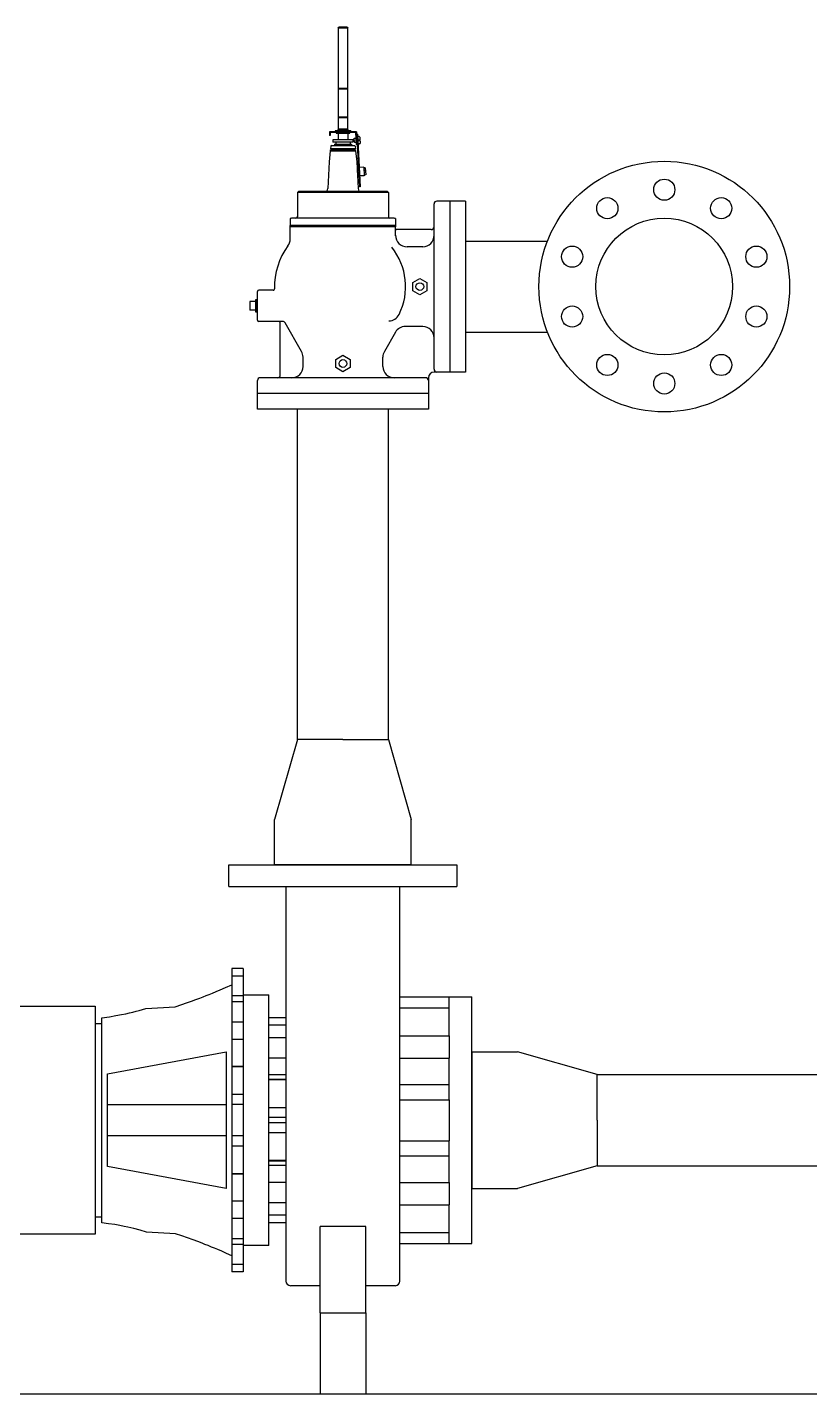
# Model space of a CAD drawing. Header units: inches. Extents: x 3739 to 4246, y 1221 to 1542.
# Drawn here: x 4053.8 to 4088.1, y 1288.5 to 1348.5 of the extents above; entities that cross this region are included whole.
import ezdxf

# ---------------------------------------------------------------- set-up
doc = ezdxf.new("R2010")
doc.units = ezdxf.units.IN
doc.header["$MEASUREMENT"] = 0
for name, color, linetype in [('WDPUMP', 7, 'Continuous'), ('WNOTANK', 7, 'Continuous'), ('WOTANK', 7, 'Continuous'), ('WSPUMP', 7, 'Continuous')]:
    doc.layers.add(name, color=color, linetype=linetype)

msp = doc.modelspace()

# ---------------------------------------------------------------- linework, layer by layer
at = {"color": 0, "linetype": 'Continuous'}
msp.add_line((4030.0285, 1288.5352), (4173.9813, 1288.5352), dxfattribs=at)
msp.add_line((4030.0285, 1288.5352), (4173.9813, 1288.5352), dxfattribs=at)
at = {"layer": 'WDPUMP', "color": 0, "linetype": 'Continuous'}
for p, q in [((4067.4163, 1348.4499), (4067.4475, 1348.4812)), ((4067.4163, 1348.4499), (4067.4163, 1345.7624)), ((4067.8443, 1348.4499), (4067.4163, 1348.4499)), ((4067.813, 1348.4812), (4067.4475, 1348.4812)), ((4067.813, 1348.4812), (4067.8443, 1348.4499)), ((4067.8443, 1345.7624), (4067.8443, 1348.4499)), ((4067.4163, 1345.7624), (4067.4475, 1345.7937)), ((4067.813, 1345.7937), (4067.4475, 1345.7937)), ((4067.813, 1345.7937), (4067.8443, 1345.7624)), ((4067.4163, 1345.7624), (4067.4163, 1344.5124)), ((4067.8443, 1345.7624), (4067.4163, 1345.7624)), ((4067.8443, 1344.5124), (4067.8443, 1345.7624)), ((4067.4163, 1344.5124), (4067.4475, 1344.5437)), ((4067.8443, 1344.5124), (4067.4163, 1344.5124)), ((4067.4163, 1344.5124), (4067.4163, 1343.9519)), ((4067.8443, 1344.0127), (4067.4163, 1344.0127)), ((4067.813, 1344.5437), (4067.4475, 1344.5437)), ((4067.813, 1344.5437), (4067.8443, 1344.5124)), ((4067.8443, 1343.9519), (4067.8443, 1344.5124)), ((4068.2238, 1343.9016), (4067.0368, 1343.9016)), ((4067.0368, 1343.9016), (4067.0368, 1343.7407)), ((4067.0727, 1343.7407), (4067.0368, 1343.7407)), ((4068.1879, 1343.8657), (4067.0727, 1343.8657)), ((4067.0727, 1343.8657), (4067.0727, 1343.7407)), ((4068.0678, 1343.5409), (4067.1928, 1343.5409)), ((4067.1928, 1343.5409), (4067.1928, 1343.4472)), ((4068.0678, 1343.4472), (4067.1928, 1343.4472)), ((4067.2868, 1343.9366), (4067.2868, 1343.9016)), ((4067.3178, 1343.4472), (4067.3178, 1343.3534)), ((4067.3303, 1343.8657), (4067.3303, 1343.8307)), ((4067.3303, 1343.8307), (4067.9303, 1343.8307)), ((4067.4163, 1343.8252), (4067.4163, 1343.5409)), ((4067.8443, 1343.8252), (4067.4163, 1343.8252)), ((4067.458, 1343.9016), (4067.458, 1343.9202)), ((4067.458, 1343.8252), (4067.458, 1343.8307)), ((4067.8025, 1343.9016), (4067.8025, 1343.9202)), ((4067.8025, 1343.8252), (4067.8025, 1343.8307)), ((4067.8443, 1343.8252), (4067.8443, 1343.5409)), ((4067.9303, 1343.8307), (4067.9303, 1343.8657)), ((4067.9428, 1343.4472), (4067.9428, 1343.3534)), ((4067.9738, 1343.9366), (4067.9738, 1343.9016)), ((4068.0678, 1343.5409), (4068.0678, 1343.4472)), ((4068.0933, 1343.5772), (4068.1214, 1343.6084)), ((4068.0933, 1343.5772), (4068.0985, 1343.4777)), ((4068.1316, 1343.4447), (4068.0985, 1343.4777)), ((4068.1316, 1343.4447), (4068.1214, 1343.6084)), ((4068.2013, 1343.6084), (4068.1214, 1343.6084)), ((4068.1316, 1343.4447), (4068.2099, 1343.4447)), ((4068.1879, 1343.8657), (4068.2154, 1343.3398)), ((4068.2238, 1343.9016), (4068.3504, 1341.4847)), ((4068.2693, 1343.7962), (4068.2294, 1343.7941)), ((4068.2693, 1343.7962), (4068.3904, 1341.4868)), ((4068.3415, 1343.6873), (4068.275, 1343.6873)), ((4068.3298, 1343.5016), (4068.3272, 1343.5515)), ((4068.3272, 1343.5515), (4068.3782, 1343.5515)), ((4068.3808, 1343.5016), (4068.3298, 1343.5016)), ((4068.3727, 1343.6577), (4068.3783, 1343.5515)), ((4068.3809, 1343.5016), (4068.3863, 1343.3987)), ((4067.0744, 1343.0578), (4067.0236, 1342.5748)), ((4067.0744, 1343.0578), (4067.1025, 1343.074)), ((4067.0744, 1343.0578), (4068.1861, 1343.0578)), ((4067.0961, 1343.2642), (4067.0842, 1343.1515)), ((4068.1763, 1343.1515), (4067.0842, 1343.1515)), ((4067.0842, 1343.1515), (4067.1025, 1343.141)), ((4067.1035, 1343.141), (4068.157, 1343.141)), ((4068.157, 1343.074), (4067.1035, 1343.074)), ((4067.1271, 1343.2922), (4068.1334, 1343.2922)), ((4067.2598, 1343.3534), (4068.0007, 1343.3534)), ((4067.2598, 1343.3534), (4067.2598, 1343.2922)), ((4068.0007, 1343.3534), (4068.0007, 1343.2922)), ((4068.1763, 1343.1515), (4068.158, 1343.141)), ((4068.158, 1343.074), (4068.1861, 1343.0578)), ((4068.1644, 1343.2642), (4068.1763, 1343.1515)), ((4068.1861, 1343.0578), (4068.2369, 1342.5748)), ((4068.2513, 1343.3417), (4068.2154, 1343.3398)), ((4068.3551, 1343.3658), (4068.2919, 1343.3658)), ((4067.0236, 1342.5748), (4066.9622, 1341.4036)), ((4068.2369, 1342.5748), (4068.2983, 1341.4036)), ((4068.5488, 1342.3445), (4068.346, 1342.3339)), ((4068.5488, 1342.3445), (4068.5684, 1341.97)), ((4068.6129, 1342.3166), (4068.5505, 1342.3133)), ((4068.6194, 1342.1917), (4068.557, 1342.1885)), ((4068.6129, 1342.3166), (4068.6292, 1342.0045)), ((4068.5684, 1341.97), (4068.3656, 1341.9594)), ((4068.6292, 1342.0045), (4068.5668, 1342.0012)), ((4065.6303, 1341.2292), (4065.6928, 1341.2917)), ((4069.6303, 1341.2292), (4065.6303, 1341.2292)), ((4065.6303, 1341.2292), (4065.6303, 1340.1672)), ((4065.6928, 1341.2917), (4069.5678, 1341.2917)), ((4068.3904, 1341.4868), (4068.3504, 1341.4847)), ((4069.6303, 1341.2292), (4069.5678, 1341.2917)), ((4069.6303, 1341.2292), (4069.6303, 1340.1672)), ((4071.6303, 1333.4812), (4071.6303, 1340.7312)), ((4072.3178, 1340.8562), (4071.7553, 1340.8562)), ((4072.3178, 1340.8562), (4072.3178, 1333.3562)), ((4073.0053, 1340.8562), (4072.3178, 1340.8562)), ((4073.0053, 1340.8562), (4073.0053, 1333.3562)), ((4065.3178, 1340.0879), (4065.3178, 1339.7922)), ((4069.8803, 1340.1047), (4065.3803, 1340.1047)), ((4069.9428, 1340.0879), (4069.9428, 1339.7922)), ((4065.3178, 1339.7922), (4065.3178, 1339.7312)), ((4069.9428, 1339.7922), (4065.3183, 1339.7922)), ((4065.3183, 1339.7312), (4065.3183, 1339.7922)), ((4069.9428, 1339.7312), (4065.3183, 1339.7312)), ((4065.3183, 1339.1901), (4065.3183, 1339.7312)), ((4069.9428, 1339.7922), (4069.6263, 1339.7922)), ((4069.9428, 1339.3338), (4069.9428, 1339.7922)), ((4069.9428, 1339.7922), (4069.9428, 1339.7312)), ((4071.5053, 1339.6062), (4069.9735, 1339.6062)), ((4071.1303, 1338.8562), (4070.4423, 1338.8562)), ((4073.0053, 1339.1062), (4076.6043, 1339.1062)), ((4063.8803, 1335.6374), (4063.8803, 1336.8874)), ((4064.5687, 1336.9499), (4063.9428, 1336.9499)), ((4063.7914, 1336.4499), (4063.5414, 1336.4499)), ((4063.5414, 1336.4499), (4063.5414, 1336.0749)), ((4063.7914, 1336.5324), (4063.8803, 1336.5296)), ((4063.7914, 1336.5324), (4063.7914, 1335.9924)), ((4063.8803, 1336.5296), (4063.7914, 1336.5324)), ((4063.8314, 1336.5312), (4063.8314, 1335.9937)), ((4063.7914, 1336.0749), (4063.5414, 1336.0749)), ((4063.7914, 1335.9924), (4063.8803, 1335.9952)), ((4063.7914, 1335.9924), (4063.8803, 1335.9952)), ((4064.9849, 1335.5749), (4063.9428, 1335.5749)), ((4064.8803, 1333.2312), (4064.8803, 1335.5124)), ((4065.8133, 1334.2652), (4065.0932, 1335.5124)), ((4069.9328, 1335.1062), (4069.4472, 1334.2652)), ((4071.1303, 1335.3562), (4070.3658, 1335.3562)), ((4073.0053, 1335.1062), (4076.6043, 1335.1062)), ((4065.8803, 1333.6062), (4065.8803, 1334.0152)), ((4069.3803, 1333.6062), (4069.3803, 1334.0152)), ((4071.7553, 1333.3562), (4071.6303, 1333.3562)), ((4072.3178, 1333.3562), (4071.7553, 1333.3562)), ((4073.0053, 1333.3562), (4072.3178, 1333.3562)), ((4063.8803, 1332.4187), (4063.8803, 1332.9812)), ((4071.2553, 1333.1062), (4064.0053, 1333.1062)), ((4071.3803, 1333.1062), (4071.3803, 1332.9812)), ((4071.3803, 1332.9812), (4071.3803, 1332.4187)), ((4071.3803, 1332.4187), (4063.8803, 1332.4187)), ((4063.8803, 1331.7312), (4063.8803, 1332.4187)), ((4071.3803, 1332.4187), (4071.3803, 1331.7312)), ((4071.3803, 1331.7312), (4063.8803, 1331.7312)), ((4065.6303, 1317.2312), (4065.6303, 1331.7312)), ((4069.6303, 1317.2312), (4069.6303, 1331.7312)), ((4065.6303, 1317.2312), (4064.6303, 1313.7312)), ((4067.6303, 1317.2312), (4065.6303, 1317.2312)), ((4067.6303, 1317.2312), (4069.6303, 1317.2312)), ((4069.6303, 1317.2312), (4070.6303, 1313.7312)), ((4064.6303, 1311.7312), (4064.6303, 1313.7312)), ((4070.6303, 1311.7312), (4070.6303, 1313.7312)), ((4062.6303, 1310.7937), (4062.6303, 1311.7312)), ((4062.6303, 1311.7312), (4072.6303, 1311.7312)), ((4070.6303, 1311.7312), (4064.6303, 1311.7312)), ((4072.6303, 1311.7312), (4072.6303, 1310.7937)), ((4062.6303, 1310.7937), (4072.6303, 1310.7937)), ((4065.1303, 1310.7937), (4065.1303, 1302.2252)), ((4070.1303, 1302.2252), (4070.1303, 1310.7937)), ((4063.2523, 1307.1856), (4062.7523, 1307.1856)), ((4062.7523, 1307.1856), (4062.7523, 1306.8594)), ((4063.2523, 1307.1856), (4062.7523, 1307.1856)), ((4062.7523, 1307.1856), (4062.7523, 1307.1856)), ((4063.2523, 1306.8594), (4062.7523, 1306.8594)), ((4062.7523, 1306.8594), (4062.7523, 1305.9884)), ((4063.2523, 1307.1856), (4063.2523, 1306.8594)), ((4063.2523, 1307.1856), (4063.2523, 1307.1856)), ((4063.2523, 1306.8594), (4063.2523, 1305.9884)), ((4062.7523, 1305.9884), (4062.7523, 1305.7283)), ((4063.2523, 1305.9884), (4062.7523, 1305.9884)), ((4063.2523, 1305.7283), (4062.7523, 1305.7283)), ((4062.7523, 1305.7283), (4062.7523, 1304.8373)), ((4063.2523, 1306.0312), (4064.3773, 1306.0312)), ((4063.2523, 1305.9884), (4063.2523, 1305.7292)), ((4063.2523, 1305.7283), (4063.2523, 1304.8373)), ((4064.3773, 1295.0312), (4064.3773, 1306.0312)), ((4070.1303, 1305.9459), (4072.2873, 1305.9459)), ((4072.2873, 1305.464), (4072.2873, 1305.9459)), ((4072.2873, 1305.9459), (4073.2873, 1305.9459)), ((4073.29, 1295.1169), (4073.29, 1305.9459)), ((4036.5863, 1305.5312), (4056.7663, 1305.5312)), ((4056.7663, 1305.5312), (4056.7663, 1295.5312)), ((4057.0473, 1296.0312), (4057.0473, 1305.0312)), ((4065.1303, 1305.0275), (4064.3773, 1305.0275)), ((4065.1303, 1305.0272), (4064.3773, 1305.0272)), ((4070.1303, 1305.464), (4072.2873, 1305.464)), ((4072.2873, 1304.2417), (4072.2873, 1305.464)), ((4056.7663, 1304.7812), (4057.0473, 1304.7812)), ((4063.2523, 1304.8373), (4062.7523, 1304.8373)), ((4062.7523, 1304.8373), (4062.7523, 1304.078)), ((4063.2523, 1304.8373), (4063.2523, 1304.078)), ((4065.1303, 1304.7006), (4064.3773, 1304.7006)), ((4062.7523, 1304.078), (4062.7523, 1302.8884)), ((4063.2523, 1304.078), (4062.7523, 1304.078)), ((4063.2523, 1304.078), (4063.2523, 1302.8884)), ((4065.1303, 1304.1478), (4064.3773, 1304.1478)), ((4070.1303, 1304.2417), (4072.2873, 1304.2417)), ((4072.2873, 1304.2417), (4072.2873, 1303.2552)), ((4057.2973, 1302.5655), (4062.5023, 1303.5312)), ((4062.5023, 1303.5312), (4062.5023, 1297.5312)), ((4065.1303, 1303.2565), (4064.3773, 1303.2565)), ((4070.1303, 1303.257), (4072.2873, 1303.257)), ((4072.2873, 1302.093), (4072.2873, 1303.257)), ((4073.29, 1303.5314), (4073.29, 1297.5314)), ((4073.29, 1303.5314), (4075.29, 1303.5314)), ((4078.79, 1302.5314), (4075.29, 1303.5314)), ((4063.2523, 1302.8884), (4062.7523, 1302.8884)), ((4062.7523, 1302.8884), (4062.7523, 1302.8785)), ((4063.2523, 1302.8785), (4062.7523, 1302.8785)), ((4062.7523, 1302.8785), (4062.7523, 1301.6614)), ((4063.2523, 1302.8884), (4063.2523, 1302.8785)), ((4063.2523, 1302.8785), (4063.2523, 1301.6614)), ((4057.2973, 1298.4969), (4057.2973, 1302.5655)), ((4065.1303, 1302.5204), (4064.3773, 1302.5204)), ((4065.1303, 1302.3179), (4064.3773, 1302.3179)), ((4065.1303, 1302.2993), (4064.3773, 1302.2993)), ((4065.1303, 1302.2252), (4065.1303, 1293.4737)), ((4070.1303, 1293.4737), (4070.1303, 1302.2252)), ((4070.1303, 1302.093), (4072.2873, 1302.093)), ((4072.2873, 1301.434), (4072.2873, 1302.093)), ((4078.79, 1302.5314), (4103.1052, 1302.5314)), ((4078.79, 1300.5314), (4078.79, 1302.5314)), ((4063.2523, 1301.6614), (4062.7523, 1301.6614)), ((4062.7523, 1301.6614), (4062.7523, 1301.2173)), ((4063.2523, 1301.6614), (4063.2523, 1301.2173)), ((4070.1303, 1301.434), (4072.2873, 1301.434)), ((4072.2873, 1301.434), (4072.2873, 1299.6213)), ((4057.2973, 1301.2187), (4062.5023, 1301.2187)), ((4062.7523, 1301.2173), (4062.7523, 1299.8438)), ((4063.2523, 1301.2173), (4062.7523, 1301.2173)), ((4063.2523, 1301.2173), (4063.2523, 1299.8438)), ((4065.1303, 1301.0822), (4064.3773, 1301.0822)), ((4065.1303, 1300.6467), (4064.3773, 1300.6467)), ((4065.1303, 1300.413), (4064.3773, 1300.413)), ((4078.79, 1300.5314), (4078.79, 1298.5314)), ((4062.5023, 1299.8437), (4057.2973, 1299.8437)), ((4063.2523, 1299.8438), (4062.7523, 1299.8438)), ((4062.7523, 1299.8438), (4062.7523, 1299.3996)), ((4063.2523, 1299.8438), (4063.2523, 1299.3996)), ((4065.1303, 1299.9771), (4064.3773, 1299.9771)), ((4063.2523, 1299.3996), (4062.7523, 1299.3996)), ((4062.7523, 1299.3996), (4062.7523, 1298.1826)), ((4063.2523, 1299.3996), (4063.2523, 1298.1826)), ((4070.1303, 1299.6213), (4072.2873, 1299.6213)), ((4072.2873, 1298.9713), (4072.2873, 1299.6213)), ((4062.5023, 1297.5312), (4057.2973, 1298.4969)), ((4065.1303, 1298.7602), (4064.3773, 1298.7602)), ((4065.1303, 1298.7421), (4064.3773, 1298.7421)), ((4065.1303, 1298.5398), (4064.3773, 1298.5398)), ((4070.1303, 1298.9713), (4072.2873, 1298.9713)), ((4072.2873, 1297.8071), (4072.2873, 1298.9713)), ((4078.79, 1298.5314), (4075.29, 1297.5314)), ((4078.79, 1298.5314), (4103.1052, 1298.5314)), ((4063.2523, 1298.1826), (4062.7523, 1298.1826)), ((4062.7523, 1298.1826), (4062.7523, 1298.1728)), ((4062.7523, 1298.1728), (4062.7523, 1296.9833)), ((4063.2523, 1298.1728), (4062.7523, 1298.1728)), ((4063.2523, 1298.1826), (4063.2523, 1298.1728)), ((4063.2523, 1298.1728), (4063.2523, 1296.9833)), ((4065.1303, 1297.8033), (4064.3773, 1297.8033)), ((4070.1303, 1297.8071), (4072.2873, 1297.8071)), ((4072.2873, 1297.8053), (4072.2873, 1296.8166)), ((4073.29, 1297.5314), (4075.29, 1297.5314)), ((4063.2523, 1296.9833), (4062.7523, 1296.9833)), ((4062.7523, 1296.9833), (4062.7523, 1296.224)), ((4063.2523, 1296.9833), (4063.2523, 1296.224)), ((4065.1303, 1296.9127), (4064.3773, 1296.9127)), ((4070.1303, 1296.8166), (4072.2873, 1296.8166)), ((4072.2873, 1295.5993), (4072.2873, 1296.8166)), ((4057.0473, 1296.2812), (4056.7663, 1296.2812)), ((4063.2523, 1296.224), (4062.7523, 1296.224)), ((4062.7523, 1296.224), (4062.7523, 1295.3331)), ((4063.2523, 1296.224), (4063.2523, 1295.3331)), ((4065.1303, 1296.3605), (4064.3773, 1296.3605)), ((4065.1303, 1296.0348), (4064.3773, 1296.0348)), ((4056.7663, 1295.5312), (4053.0473, 1295.5312)), ((4068.6303, 1295.8723), (4066.6303, 1295.8723)), ((4066.6303, 1292.0812), (4066.6303, 1295.8723)), ((4068.6303, 1292.0812), (4068.6303, 1295.8723)), ((4070.1303, 1295.5993), (4072.2873, 1295.5993)), ((4072.2873, 1295.1169), (4072.2873, 1295.5993)), ((4062.7523, 1295.3331), (4062.7523, 1295.0735)), ((4063.2523, 1295.3331), (4062.7523, 1295.3331)), ((4063.2523, 1295.0735), (4062.7523, 1295.0735)), ((4062.7523, 1295.0735), (4062.7523, 1294.2024)), ((4063.2523, 1295.334), (4063.2523, 1295.0735)), ((4063.2523, 1295.0735), (4063.2523, 1294.2024)), ((4064.3773, 1295.0312), (4063.2523, 1295.0312)), ((4070.1303, 1295.1169), (4072.2873, 1295.1169)), ((4070.1303, 1295.1164), (4072.2873, 1295.1169)), ((4072.2873, 1295.1169), (4072.2873, 1295.1169)), ((4072.29, 1295.1169), (4073.29, 1295.1169)), ((4063.2523, 1294.2024), (4062.7523, 1294.2024)), ((4062.7523, 1294.2024), (4062.7523, 1293.8765)), ((4063.2523, 1293.8765), (4062.7523, 1293.8765)), ((4063.2523, 1294.2024), (4063.2523, 1293.8765)), ((4066.6303, 1293.2737), (4065.3303, 1293.2737)), ((4069.9303, 1293.2737), (4068.6303, 1293.2737)), ((4066.6303, 1292.0812), (4068.6303, 1292.0812)), ((4066.6303, 1292.0812), (4066.6303, 1288.5352)), ((4068.6303, 1292.0812), (4068.6303, 1288.5352))]:
    msp.add_line(p, q, dxfattribs=at)
for points in [[(4071.0053, 1337.467), (4071.3178, 1337.2866), (4071.3178, 1336.9257), (4071.0053, 1336.7453), (4070.6928, 1336.9257), (4070.6928, 1337.2866), (4071.0053, 1337.467)], [(4067.6303, 1334.092), (4067.9428, 1333.9116), (4067.9428, 1333.5507), (4067.6303, 1333.3703), (4067.3178, 1333.5507), (4067.3178, 1333.9116), (4067.6303, 1334.092)]]:
    msp.add_lwpolyline(points, dxfattribs=at)
at = {"layer": 'WDPUMP', "color": 0, "linetype": 'Continuous', "flags": 128}
for points in [[(4057.0473, 1305.0312), (4057.3834, 1305.0747), (4057.6725, 1305.121), (4057.9146, 1305.1659), (4058.1096, 1305.206), (4058.2633, 1305.24), (4058.4095, 1305.2743), (4058.5538, 1305.3099), (4058.6962, 1305.3468), (4058.989, 1305.4278), (4060.277, 1305.5141), (4060.5685, 1305.6077), (4060.7693, 1305.6756), (4060.9812, 1305.7503), (4061.177, 1305.8219), (4061.3483, 1305.8864), (4061.495, 1305.9431), (4061.6369, 1305.9991), (4061.7648, 1306.0506), (4061.9074, 1306.109), (4062.0647, 1306.1747), (4062.251, 1306.2541), (4062.4801, 1306.3542), (4062.7523, 1306.4762)], [(4062.7523, 1294.5862), (4062.5169, 1294.6919), (4062.3129, 1294.7814), (4062.1403, 1294.8556), (4061.9967, 1294.9162), (4061.8666, 1294.9701), (4061.7124, 1295.0329), (4061.5766, 1295.0871), (4061.4556, 1295.1346), (4061.2718, 1295.2049), (4061.0539, 1295.2857), (4060.8065, 1295.3738), (4060.5685, 1295.4546), (4060.29, 1295.5442), (4059.0153, 1295.6269), (4058.7365, 1295.7048), (4058.4509, 1295.778), (4058.3202, 1295.8092), (4058.188, 1295.8393), (4058.0357, 1295.8719), (4057.8455, 1295.9098), (4057.6173, 1295.9508), (4057.3513, 1295.9923), (4057.0473, 1296.0312)]]:
    msp.add_lwpolyline(points, dxfattribs=at)
at = {"layer": 'WDPUMP', "color": 0, "linetype": 'Continuous'}
for centre, radius in [((4081.7278, 1337.1062), 5.5), ((4081.7278, 1341.3562), 0.4641), ((4079.2297, 1340.5445), 0.4641), ((4084.2258, 1340.5445), 0.4641), ((4081.7278, 1337.1062), 3), ((4077.6858, 1338.4195), 0.4641), ((4085.7697, 1338.4195), 0.4641), ((4071.0053, 1337.1062), 0.1695), ((4077.6858, 1335.7928), 0.4641), ((4085.7697, 1335.7928), 0.4641), ((4067.6303, 1333.7312), 0.1695), ((4079.2297, 1333.6678), 0.4641), ((4084.2258, 1333.6678), 0.4641), ((4081.7278, 1332.8562), 0.4641)]:
    msp.add_circle(centre, radius, dxfattribs=at)
for centre, radius, start, end in [((4067.6303, 1341.5892), 2.3723, 90, 98.325318), ((4067.6303, 1341.5892), 2.3373, 90, 98.325318), ((4067.6303, 1341.5892), 2.3723, 81.674682, 90), ((4067.6303, 1341.5892), 2.3373, 81.674682, 90), ((4068.3415, 1343.6561), 0.0312, 3, 90), ((4068.3551, 1343.397), 0.0312, 270, 3), ((4067.1035, 1343.1075), 0.0335, 90, 270), ((4067.1271, 1343.2609), 0.0312, 90, 174), ((4068.1334, 1343.2609), 0.0312, 6, 90), ((4068.157, 1343.1075), 0.0335, 270, 90), ((4068.5042, 1342.1544), 0.2449, 143.363912, 222.636088), ((4066.7126, 1341.4167), 0.25, 330, 357), ((4068.5479, 1341.4167), 0.25, 183, 210), ((4071.7553, 1340.7312), 0.125, 90, 180), ((4065.3803, 1339.9797), 0.125, 90, 120), ((4065.5678, 1340.1672), 0.0625, 270, 359.999992), ((4069.6928, 1340.1672), 0.0625, 180.000008, 270), ((4069.8803, 1339.9797), 0.125, 60, 90), ((4069.9735, 1339.6374), 0.0312, 180, 270), ((4070.4423, 1339.3562), 0.5, 180, 270), ((4071.1303, 1339.3562), 0.5, 270, 0), ((4071.5053, 1339.7312), 0.125, 270, 0), ((4067.6303, 1337.1062), 3, 143.458765, 181.744583), ((4064.8183, 1339.1901), 0.5, 323.458765, 0), ((4067.6303, 1337.1062), 2.75, 333.6122, 38.815895), ((4063.9428, 1336.8874), 0.0625, 90, 180), ((4064.5687, 1337.0129), 0.063, 270, 1.744583), ((4063.9428, 1335.6374), 0.0625, 180, 270), ((4069.6458, 1336.1062), 0.5, 270, 333.6122), ((4064.8178, 1335.5124), 0.0625, 0, 90), ((4064.9849, 1335.4499), 0.125, 30, 90), ((4070.3658, 1334.8562), 0.5, 90, 150), ((4071.1303, 1334.8562), 0.5, 0, 90), ((4065.3803, 1334.0152), 0.5, 0, 30), ((4069.8803, 1334.0152), 0.5, 150, 180), ((4064.7553, 1333.2312), 0.125, 270, 0), ((4065.3803, 1333.6062), 0.5, 270, 0), ((4069.8803, 1333.6062), 0.5, 180, 270), ((4071.6303, 1333.1062), 0.25, 90, 180), ((4071.7553, 1333.4812), 0.125, 180, 270), ((4064.0053, 1332.9812), 0.125, 90, 180), ((4071.2553, 1332.9812), 0.125, 0, 90), ((4065.3303, 1293.4737), 0.2, 180, 270), ((4069.9303, 1293.4737), 0.2, 270, 0)]:
    msp.add_arc(centre, radius, start, end, dxfattribs=at)
at = {"layer": 'WNOTANK', "color": 0, "linetype": 'Continuous'}
for p, q in [((4078.79, 1302.5314), (4103.1052, 1302.5314)), ((4078.79, 1302.5314), (4103.1052, 1302.5314)), ((4078.79, 1298.5314), (4103.1052, 1298.5314)), ((4078.79, 1298.5314), (4103.1052, 1298.5314))]:
    msp.add_line(p, q, dxfattribs=at)
at = {"layer": 'WOTANK', "color": 0, "linetype": 'Continuous'}
msp.add_circle((4081.7278, 1337.1062), 5.5, dxfattribs=at)
msp.add_circle((4081.7278, 1337.1062), 5.5, dxfattribs=at)
at = {"layer": 'WSPUMP', "color": 0, "linetype": 'Continuous'}
for p, q in [((4067.4163, 1348.4499), (4067.4475, 1348.4812)), ((4067.4163, 1348.4499), (4067.4163, 1345.7624)), ((4067.8443, 1348.4499), (4067.4163, 1348.4499)), ((4067.813, 1348.4812), (4067.4475, 1348.4812)), ((4067.813, 1348.4812), (4067.8443, 1348.4499)), ((4067.8443, 1345.7624), (4067.8443, 1348.4499)), ((4067.4163, 1345.7624), (4067.4475, 1345.7937)), ((4067.813, 1345.7937), (4067.4475, 1345.7937)), ((4067.813, 1345.7937), (4067.8443, 1345.7624)), ((4067.4163, 1345.7624), (4067.4163, 1344.5124)), ((4067.8443, 1345.7624), (4067.4163, 1345.7624)), ((4067.8443, 1344.5124), (4067.8443, 1345.7624)), ((4067.4163, 1344.5124), (4067.4475, 1344.5437)), ((4067.8443, 1344.5124), (4067.4163, 1344.5124)), ((4067.4163, 1344.5124), (4067.4163, 1343.9519)), ((4067.8443, 1344.0127), (4067.4163, 1344.0127)), ((4067.813, 1344.5437), (4067.4475, 1344.5437)), ((4067.813, 1344.5437), (4067.8443, 1344.5124)), ((4067.8443, 1343.9519), (4067.8443, 1344.5124)), ((4068.2238, 1343.9016), (4067.0368, 1343.9016)), ((4067.0368, 1343.9016), (4067.0368, 1343.7407)), ((4067.0727, 1343.7407), (4067.0368, 1343.7407)), ((4068.1879, 1343.8657), (4067.0727, 1343.8657)), ((4067.0727, 1343.8657), (4067.0727, 1343.7407)), ((4068.0678, 1343.5409), (4067.1928, 1343.5409)), ((4067.1928, 1343.5409), (4067.1928, 1343.4472)), ((4068.0678, 1343.4472), (4067.1928, 1343.4472)), ((4067.2868, 1343.9366), (4067.2868, 1343.9016)), ((4067.3178, 1343.4472), (4067.3178, 1343.3534)), ((4067.3303, 1343.8657), (4067.3303, 1343.8307)), ((4067.3303, 1343.8307), (4067.9303, 1343.8307)), ((4067.4163, 1343.8252), (4067.4163, 1343.5409)), ((4067.8443, 1343.8252), (4067.4163, 1343.8252)), ((4067.458, 1343.9016), (4067.458, 1343.9202)), ((4067.458, 1343.8252), (4067.458, 1343.8307)), ((4067.8025, 1343.9016), (4067.8025, 1343.9202)), ((4067.8025, 1343.8252), (4067.8025, 1343.8307)), ((4067.8443, 1343.8252), (4067.8443, 1343.5409)), ((4067.9303, 1343.8307), (4067.9303, 1343.8657)), ((4067.9428, 1343.4472), (4067.9428, 1343.3534)), ((4067.9738, 1343.9366), (4067.9738, 1343.9016)), ((4068.0678, 1343.5409), (4068.0678, 1343.4472)), ((4068.0933, 1343.5772), (4068.1214, 1343.6084)), ((4068.0933, 1343.5772), (4068.0985, 1343.4777)), ((4068.1316, 1343.4447), (4068.0985, 1343.4777)), ((4068.1316, 1343.4447), (4068.1214, 1343.6084)), ((4068.2013, 1343.6084), (4068.1214, 1343.6084)), ((4068.1316, 1343.4447), (4068.2099, 1343.4447)), ((4068.1879, 1343.8657), (4068.2154, 1343.3398)), ((4068.2238, 1343.9016), (4068.3504, 1341.4847)), ((4068.2693, 1343.7962), (4068.2294, 1343.7941)), ((4068.2693, 1343.7962), (4068.3904, 1341.4868)), ((4068.3415, 1343.6873), (4068.275, 1343.6873)), ((4068.3298, 1343.5016), (4068.3272, 1343.5515)), ((4068.3272, 1343.5515), (4068.3782, 1343.5515)), ((4068.3808, 1343.5016), (4068.3298, 1343.5016)), ((4068.3727, 1343.6577), (4068.3783, 1343.5515)), ((4068.3809, 1343.5016), (4068.3863, 1343.3987)), ((4067.0744, 1343.0578), (4067.0236, 1342.5748)), ((4067.0744, 1343.0578), (4067.1025, 1343.074)), ((4067.0744, 1343.0578), (4068.1861, 1343.0578)), ((4067.0961, 1343.2642), (4067.0842, 1343.1515)), ((4068.1763, 1343.1515), (4067.0842, 1343.1515)), ((4067.0842, 1343.1515), (4067.1025, 1343.141)), ((4067.1035, 1343.141), (4068.157, 1343.141)), ((4068.157, 1343.074), (4067.1035, 1343.074)), ((4067.1271, 1343.2922), (4068.1334, 1343.2922)), ((4067.2598, 1343.3534), (4068.0007, 1343.3534)), ((4067.2598, 1343.3534), (4067.2598, 1343.2922)), ((4068.0007, 1343.3534), (4068.0007, 1343.2922)), ((4068.1763, 1343.1515), (4068.158, 1343.141)), ((4068.158, 1343.074), (4068.1861, 1343.0578)), ((4068.1644, 1343.2642), (4068.1763, 1343.1515)), ((4068.1861, 1343.0578), (4068.2369, 1342.5748)), ((4068.2513, 1343.3417), (4068.2154, 1343.3398)), ((4068.3551, 1343.3658), (4068.2919, 1343.3658)), ((4067.0236, 1342.5748), (4066.9622, 1341.4036)), ((4068.2369, 1342.5748), (4068.2983, 1341.4036)), ((4068.5488, 1342.3445), (4068.346, 1342.3339)), ((4068.5488, 1342.3445), (4068.5684, 1341.97)), ((4068.6129, 1342.3166), (4068.5505, 1342.3133)), ((4068.6194, 1342.1917), (4068.557, 1342.1885)), ((4068.6129, 1342.3166), (4068.6292, 1342.0045)), ((4068.5684, 1341.97), (4068.3656, 1341.9594)), ((4068.6292, 1342.0045), (4068.5668, 1342.0012)), ((4065.6303, 1341.2292), (4065.6928, 1341.2917)), ((4069.6303, 1341.2292), (4065.6303, 1341.2292)), ((4065.6303, 1341.2292), (4065.6303, 1340.1672)), ((4065.6928, 1341.2917), (4069.5678, 1341.2917)), ((4068.3904, 1341.4868), (4068.3504, 1341.4847)), ((4069.6303, 1341.2292), (4069.5678, 1341.2917)), ((4069.6303, 1341.2292), (4069.6303, 1340.1672)), ((4071.6303, 1333.4812), (4071.6303, 1340.7312)), ((4072.3178, 1340.8562), (4071.7553, 1340.8562)), ((4072.3178, 1340.8562), (4072.3178, 1333.3562)), ((4073.0053, 1340.8562), (4072.3178, 1340.8562)), ((4073.0053, 1340.8562), (4073.0053, 1333.3562)), ((4065.3178, 1340.0879), (4065.3178, 1339.7922)), ((4069.8803, 1340.1047), (4065.3803, 1340.1047)), ((4069.9428, 1340.0879), (4069.9428, 1339.7922)), ((4065.3178, 1339.7922), (4065.3178, 1339.7312)), ((4069.9428, 1339.7922), (4065.3183, 1339.7922)), ((4065.3183, 1339.7312), (4065.3183, 1339.7922)), ((4069.9428, 1339.7312), (4065.3183, 1339.7312)), ((4065.3183, 1339.1901), (4065.3183, 1339.7312)), ((4069.9428, 1339.7922), (4069.6263, 1339.7922)), ((4069.9428, 1339.3338), (4069.9428, 1339.7922)), ((4069.9428, 1339.7922), (4069.9428, 1339.7312)), ((4071.5053, 1339.6062), (4069.9735, 1339.6062)), ((4071.1303, 1338.8562), (4070.4423, 1338.8562)), ((4073.0053, 1339.1062), (4076.6043, 1339.1062)), ((4063.8803, 1335.6374), (4063.8803, 1336.8874)), ((4064.5687, 1336.9499), (4063.9428, 1336.9499)), ((4063.7914, 1336.4499), (4063.5414, 1336.4499)), ((4063.5414, 1336.4499), (4063.5414, 1336.0749)), ((4063.7914, 1336.5324), (4063.8803, 1336.5296)), ((4063.7914, 1336.5324), (4063.7914, 1335.9924)), ((4063.8803, 1336.5296), (4063.7914, 1336.5324)), ((4063.8314, 1336.5312), (4063.8314, 1335.9937)), ((4063.7914, 1336.0749), (4063.5414, 1336.0749)), ((4063.7914, 1335.9924), (4063.8803, 1335.9952)), ((4063.7914, 1335.9924), (4063.8803, 1335.9952)), ((4064.9849, 1335.5749), (4063.9428, 1335.5749)), ((4064.8803, 1333.2312), (4064.8803, 1335.5124)), ((4065.8133, 1334.2652), (4065.0932, 1335.5124)), ((4069.9328, 1335.1062), (4069.4472, 1334.2652)), ((4071.1303, 1335.3562), (4070.3658, 1335.3562)), ((4073.0053, 1335.1062), (4076.6043, 1335.1062)), ((4065.8803, 1333.6062), (4065.8803, 1334.0152)), ((4069.3803, 1333.6062), (4069.3803, 1334.0152)), ((4071.7553, 1333.3562), (4071.6303, 1333.3562)), ((4072.3178, 1333.3562), (4071.7553, 1333.3562)), ((4073.0053, 1333.3562), (4072.3178, 1333.3562)), ((4063.8803, 1332.4187), (4063.8803, 1332.9812)), ((4071.2553, 1333.1062), (4064.0053, 1333.1062)), ((4071.3803, 1333.1062), (4071.3803, 1332.9812)), ((4071.3803, 1332.9812), (4071.3803, 1332.4187)), ((4071.3803, 1332.4187), (4063.8803, 1332.4187)), ((4063.8803, 1331.7312), (4063.8803, 1332.4187)), ((4071.3803, 1332.4187), (4071.3803, 1331.7312)), ((4071.3803, 1331.7312), (4063.8803, 1331.7312)), ((4065.6303, 1317.2312), (4065.6303, 1331.7312)), ((4069.6303, 1317.2312), (4069.6303, 1331.7312)), ((4065.6303, 1317.2312), (4064.6303, 1313.7312)), ((4067.6303, 1317.2312), (4065.6303, 1317.2312)), ((4067.6303, 1317.2312), (4069.6303, 1317.2312)), ((4069.6303, 1317.2312), (4070.6303, 1313.7312)), ((4064.6303, 1311.7312), (4064.6303, 1313.7312)), ((4070.6303, 1311.7312), (4070.6303, 1313.7312)), ((4062.6303, 1310.7937), (4062.6303, 1311.7312)), ((4062.6303, 1311.7312), (4072.6303, 1311.7312)), ((4070.6303, 1311.7312), (4064.6303, 1311.7312)), ((4072.6303, 1311.7312), (4072.6303, 1310.7937)), ((4062.6303, 1310.7937), (4072.6303, 1310.7937)), ((4065.1303, 1310.7937), (4065.1303, 1302.2252)), ((4070.1303, 1302.2252), (4070.1303, 1310.7937)), ((4063.2523, 1307.1856), (4062.7523, 1307.1856)), ((4062.7523, 1307.1856), (4062.7523, 1306.8594)), ((4063.2523, 1307.1856), (4062.7523, 1307.1856)), ((4062.7523, 1307.1856), (4062.7523, 1307.1856)), ((4063.2523, 1306.8594), (4062.7523, 1306.8594)), ((4062.7523, 1306.8594), (4062.7523, 1305.9884)), ((4063.2523, 1307.1856), (4063.2523, 1306.8594)), ((4063.2523, 1307.1856), (4063.2523, 1307.1856)), ((4063.2523, 1306.8594), (4063.2523, 1305.9884)), ((4062.7523, 1305.9884), (4062.7523, 1305.7283)), ((4063.2523, 1305.9884), (4062.7523, 1305.9884)), ((4063.2523, 1305.7283), (4062.7523, 1305.7283)), ((4062.7523, 1305.7283), (4062.7523, 1304.8373)), ((4063.2523, 1306.0312), (4064.3773, 1306.0312)), ((4063.2523, 1305.9884), (4063.2523, 1305.7292)), ((4063.2523, 1305.7283), (4063.2523, 1304.8373)), ((4064.3773, 1295.0312), (4064.3773, 1306.0312)), ((4070.1303, 1305.9459), (4072.2873, 1305.9459)), ((4072.2873, 1305.464), (4072.2873, 1305.9459)), ((4072.2873, 1305.9459), (4073.2873, 1305.9459)), ((4073.29, 1295.1169), (4073.29, 1305.9459)), ((4036.5863, 1305.5312), (4056.7663, 1305.5312)), ((4056.7663, 1305.5312), (4056.7663, 1295.5312)), ((4057.0473, 1296.0312), (4057.0473, 1305.0312)), ((4065.1303, 1305.0275), (4064.3773, 1305.0275)), ((4065.1303, 1305.0272), (4064.3773, 1305.0272)), ((4070.1303, 1305.464), (4072.2873, 1305.464)), ((4072.2873, 1304.2417), (4072.2873, 1305.464)), ((4056.7663, 1304.7812), (4057.0473, 1304.7812)), ((4063.2523, 1304.8373), (4062.7523, 1304.8373)), ((4062.7523, 1304.8373), (4062.7523, 1304.078)), ((4063.2523, 1304.8373), (4063.2523, 1304.078)), ((4065.1303, 1304.7006), (4064.3773, 1304.7006)), ((4062.7523, 1304.078), (4062.7523, 1302.8884)), ((4063.2523, 1304.078), (4062.7523, 1304.078)), ((4063.2523, 1304.078), (4063.2523, 1302.8884)), ((4065.1303, 1304.1478), (4064.3773, 1304.1478)), ((4070.1303, 1304.2417), (4072.2873, 1304.2417)), ((4072.2873, 1304.2417), (4072.2873, 1303.2552)), ((4057.2973, 1302.5655), (4062.5023, 1303.5312)), ((4062.5023, 1303.5312), (4062.5023, 1297.5312)), ((4065.1303, 1303.2565), (4064.3773, 1303.2565)), ((4070.1303, 1303.257), (4072.2873, 1303.257)), ((4072.2873, 1302.093), (4072.2873, 1303.257)), ((4073.29, 1303.5314), (4073.29, 1297.5314)), ((4073.29, 1303.5314), (4075.29, 1303.5314)), ((4078.79, 1302.5314), (4075.29, 1303.5314)), ((4063.2523, 1302.8884), (4062.7523, 1302.8884)), ((4062.7523, 1302.8884), (4062.7523, 1302.8785)), ((4063.2523, 1302.8785), (4062.7523, 1302.8785)), ((4062.7523, 1302.8785), (4062.7523, 1301.6614)), ((4063.2523, 1302.8884), (4063.2523, 1302.8785)), ((4063.2523, 1302.8785), (4063.2523, 1301.6614)), ((4057.2973, 1298.4969), (4057.2973, 1302.5655)), ((4065.1303, 1302.5204), (4064.3773, 1302.5204)), ((4065.1303, 1302.3179), (4064.3773, 1302.3179)), ((4065.1303, 1302.2993), (4064.3773, 1302.2993)), ((4065.1303, 1302.2252), (4065.1303, 1293.4737)), ((4070.1303, 1293.4737), (4070.1303, 1302.2252)), ((4070.1303, 1302.093), (4072.2873, 1302.093)), ((4072.2873, 1301.434), (4072.2873, 1302.093)), ((4078.79, 1302.5314), (4103.1052, 1302.5314)), ((4078.79, 1300.5314), (4078.79, 1302.5314)), ((4063.2523, 1301.6614), (4062.7523, 1301.6614)), ((4062.7523, 1301.6614), (4062.7523, 1301.2173)), ((4063.2523, 1301.6614), (4063.2523, 1301.2173)), ((4070.1303, 1301.434), (4072.2873, 1301.434)), ((4072.2873, 1301.434), (4072.2873, 1299.6213)), ((4057.2973, 1301.2187), (4062.5023, 1301.2187)), ((4062.7523, 1301.2173), (4062.7523, 1299.8438)), ((4063.2523, 1301.2173), (4062.7523, 1301.2173)), ((4063.2523, 1301.2173), (4063.2523, 1299.8438)), ((4065.1303, 1301.0822), (4064.3773, 1301.0822)), ((4065.1303, 1300.6467), (4064.3773, 1300.6467)), ((4065.1303, 1300.413), (4064.3773, 1300.413)), ((4078.79, 1300.5314), (4078.79, 1298.5314)), ((4062.5023, 1299.8437), (4057.2973, 1299.8437)), ((4063.2523, 1299.8438), (4062.7523, 1299.8438)), ((4062.7523, 1299.8438), (4062.7523, 1299.3996)), ((4063.2523, 1299.8438), (4063.2523, 1299.3996)), ((4065.1303, 1299.9771), (4064.3773, 1299.9771)), ((4063.2523, 1299.3996), (4062.7523, 1299.3996)), ((4062.7523, 1299.3996), (4062.7523, 1298.1826)), ((4063.2523, 1299.3996), (4063.2523, 1298.1826)), ((4070.1303, 1299.6213), (4072.2873, 1299.6213)), ((4072.2873, 1298.9713), (4072.2873, 1299.6213)), ((4062.5023, 1297.5312), (4057.2973, 1298.4969)), ((4065.1303, 1298.7602), (4064.3773, 1298.7602)), ((4065.1303, 1298.7421), (4064.3773, 1298.7421)), ((4065.1303, 1298.5398), (4064.3773, 1298.5398)), ((4070.1303, 1298.9713), (4072.2873, 1298.9713)), ((4072.2873, 1297.8071), (4072.2873, 1298.9713)), ((4078.79, 1298.5314), (4075.29, 1297.5314)), ((4078.79, 1298.5314), (4103.1052, 1298.5314)), ((4063.2523, 1298.1826), (4062.7523, 1298.1826)), ((4062.7523, 1298.1826), (4062.7523, 1298.1728)), ((4062.7523, 1298.1728), (4062.7523, 1296.9833)), ((4063.2523, 1298.1728), (4062.7523, 1298.1728)), ((4063.2523, 1298.1826), (4063.2523, 1298.1728)), ((4063.2523, 1298.1728), (4063.2523, 1296.9833)), ((4065.1303, 1297.8033), (4064.3773, 1297.8033)), ((4070.1303, 1297.8071), (4072.2873, 1297.8071)), ((4072.2873, 1297.8053), (4072.2873, 1296.8166)), ((4073.29, 1297.5314), (4075.29, 1297.5314)), ((4063.2523, 1296.9833), (4062.7523, 1296.9833)), ((4062.7523, 1296.9833), (4062.7523, 1296.224)), ((4063.2523, 1296.9833), (4063.2523, 1296.224)), ((4065.1303, 1296.9127), (4064.3773, 1296.9127)), ((4070.1303, 1296.8166), (4072.2873, 1296.8166)), ((4072.2873, 1295.5993), (4072.2873, 1296.8166)), ((4057.0473, 1296.2812), (4056.7663, 1296.2812)), ((4063.2523, 1296.224), (4062.7523, 1296.224)), ((4062.7523, 1296.224), (4062.7523, 1295.3331)), ((4063.2523, 1296.224), (4063.2523, 1295.3331)), ((4065.1303, 1296.3605), (4064.3773, 1296.3605)), ((4065.1303, 1296.0348), (4064.3773, 1296.0348)), ((4056.7663, 1295.5312), (4053.0473, 1295.5312)), ((4068.6303, 1295.8723), (4066.6303, 1295.8723)), ((4066.6303, 1292.0812), (4066.6303, 1295.8723)), ((4068.6303, 1292.0812), (4068.6303, 1295.8723)), ((4070.1303, 1295.5993), (4072.2873, 1295.5993)), ((4072.2873, 1295.1169), (4072.2873, 1295.5993)), ((4062.7523, 1295.3331), (4062.7523, 1295.0735)), ((4063.2523, 1295.3331), (4062.7523, 1295.3331)), ((4063.2523, 1295.0735), (4062.7523, 1295.0735)), ((4062.7523, 1295.0735), (4062.7523, 1294.2024)), ((4063.2523, 1295.334), (4063.2523, 1295.0735)), ((4063.2523, 1295.0735), (4063.2523, 1294.2024)), ((4064.3773, 1295.0312), (4063.2523, 1295.0312)), ((4070.1303, 1295.1169), (4072.2873, 1295.1169)), ((4070.1303, 1295.1164), (4072.2873, 1295.1169)), ((4072.2873, 1295.1169), (4072.2873, 1295.1169)), ((4072.29, 1295.1169), (4073.29, 1295.1169)), ((4063.2523, 1294.2024), (4062.7523, 1294.2024)), ((4062.7523, 1294.2024), (4062.7523, 1293.8765)), ((4063.2523, 1293.8765), (4062.7523, 1293.8765)), ((4063.2523, 1294.2024), (4063.2523, 1293.8765)), ((4066.6303, 1293.2737), (4065.3303, 1293.2737)), ((4069.9303, 1293.2737), (4068.6303, 1293.2737)), ((4066.6303, 1292.0812), (4068.6303, 1292.0812)), ((4066.6303, 1292.0812), (4066.6303, 1288.5352)), ((4068.6303, 1292.0812), (4068.6303, 1288.5352))]:
    msp.add_line(p, q, dxfattribs=at)
for points in [[(4071.0053, 1337.467), (4071.3178, 1337.2866), (4071.3178, 1336.9257), (4071.0053, 1336.7453), (4070.6928, 1336.9257), (4070.6928, 1337.2866), (4071.0053, 1337.467)], [(4067.6303, 1334.092), (4067.9428, 1333.9116), (4067.9428, 1333.5507), (4067.6303, 1333.3703), (4067.3178, 1333.5507), (4067.3178, 1333.9116), (4067.6303, 1334.092)]]:
    msp.add_lwpolyline(points, dxfattribs=at)
at = {"layer": 'WSPUMP', "color": 0, "linetype": 'Continuous', "flags": 128}
for points in [[(4057.0473, 1305.0312), (4057.3834, 1305.0747), (4057.6725, 1305.121), (4057.9146, 1305.1659), (4058.1096, 1305.206), (4058.2633, 1305.24), (4058.4095, 1305.2743), (4058.5538, 1305.3099), (4058.6962, 1305.3468), (4058.989, 1305.4278), (4060.277, 1305.5141), (4060.5685, 1305.6077), (4060.7693, 1305.6756), (4060.9812, 1305.7503), (4061.177, 1305.8219), (4061.3483, 1305.8864), (4061.495, 1305.9431), (4061.6369, 1305.9991), (4061.7648, 1306.0506), (4061.9074, 1306.109), (4062.0647, 1306.1747), (4062.251, 1306.2541), (4062.4801, 1306.3542), (4062.7523, 1306.4762)], [(4062.7523, 1294.5862), (4062.5169, 1294.6919), (4062.3129, 1294.7814), (4062.1403, 1294.8556), (4061.9967, 1294.9162), (4061.8666, 1294.9701), (4061.7124, 1295.0329), (4061.5766, 1295.0871), (4061.4556, 1295.1346), (4061.2718, 1295.2049), (4061.0539, 1295.2857), (4060.8065, 1295.3738), (4060.5685, 1295.4546), (4060.29, 1295.5442), (4059.0153, 1295.6269), (4058.7365, 1295.7048), (4058.4509, 1295.778), (4058.3202, 1295.8092), (4058.188, 1295.8393), (4058.0357, 1295.8719), (4057.8455, 1295.9098), (4057.6173, 1295.9508), (4057.3513, 1295.9923), (4057.0473, 1296.0312)]]:
    msp.add_lwpolyline(points, dxfattribs=at)
at = {"layer": 'WSPUMP', "color": 0, "linetype": 'Continuous'}
for centre, radius in [((4081.7278, 1337.1062), 5.5), ((4081.7278, 1341.3562), 0.4641), ((4079.2297, 1340.5445), 0.4641), ((4084.2258, 1340.5445), 0.4641), ((4081.7278, 1337.1062), 3), ((4077.6858, 1338.4195), 0.4641), ((4085.7697, 1338.4195), 0.4641), ((4071.0053, 1337.1062), 0.1695), ((4077.6858, 1335.7928), 0.4641), ((4085.7697, 1335.7928), 0.4641), ((4067.6303, 1333.7312), 0.1695), ((4079.2297, 1333.6678), 0.4641), ((4084.2258, 1333.6678), 0.4641), ((4081.7278, 1332.8562), 0.4641)]:
    msp.add_circle(centre, radius, dxfattribs=at)
for centre, radius, start, end in [((4067.6303, 1341.5892), 2.3723, 90, 98.325318), ((4067.6303, 1341.5892), 2.3373, 90, 98.325318), ((4067.6303, 1341.5892), 2.3723, 81.674682, 90), ((4067.6303, 1341.5892), 2.3373, 81.674682, 90), ((4068.3415, 1343.6561), 0.0312, 3, 90), ((4068.3551, 1343.397), 0.0312, 270, 3), ((4067.1035, 1343.1075), 0.0335, 90, 270), ((4067.1271, 1343.2609), 0.0312, 90, 174), ((4068.1334, 1343.2609), 0.0312, 6, 90), ((4068.157, 1343.1075), 0.0335, 270, 90), ((4068.5042, 1342.1544), 0.2449, 143.363912, 222.636088), ((4066.7126, 1341.4167), 0.25, 330, 357), ((4068.5479, 1341.4167), 0.25, 183, 210), ((4071.7553, 1340.7312), 0.125, 90, 180), ((4065.3803, 1339.9797), 0.125, 90, 120), ((4065.5678, 1340.1672), 0.0625, 270, 359.999992), ((4069.6928, 1340.1672), 0.0625, 180.000008, 270), ((4069.8803, 1339.9797), 0.125, 60, 90), ((4069.9735, 1339.6374), 0.0312, 180, 270), ((4070.4423, 1339.3562), 0.5, 180, 270), ((4071.1303, 1339.3562), 0.5, 270, 0), ((4071.5053, 1339.7312), 0.125, 270, 0), ((4067.6303, 1337.1062), 3, 143.458765, 181.744583), ((4064.8183, 1339.1901), 0.5, 323.458765, 0), ((4067.6303, 1337.1062), 2.75, 333.6122, 38.815895), ((4063.9428, 1336.8874), 0.0625, 90, 180), ((4064.5687, 1337.0129), 0.063, 270, 1.744583), ((4063.9428, 1335.6374), 0.0625, 180, 270), ((4069.6458, 1336.1062), 0.5, 270, 333.6122), ((4064.8178, 1335.5124), 0.0625, 0, 90), ((4064.9849, 1335.4499), 0.125, 30, 90), ((4070.3658, 1334.8562), 0.5, 90, 150), ((4071.1303, 1334.8562), 0.5, 0, 90), ((4065.3803, 1334.0152), 0.5, 0, 30), ((4069.8803, 1334.0152), 0.5, 150, 180), ((4064.7553, 1333.2312), 0.125, 270, 0), ((4065.3803, 1333.6062), 0.5, 270, 0), ((4069.8803, 1333.6062), 0.5, 180, 270), ((4071.6303, 1333.1062), 0.25, 90, 180), ((4071.7553, 1333.4812), 0.125, 180, 270), ((4064.0053, 1332.9812), 0.125, 90, 180), ((4071.2553, 1332.9812), 0.125, 0, 90), ((4065.3303, 1293.4737), 0.2, 180, 270), ((4069.9303, 1293.4737), 0.2, 270, 0)]:
    msp.add_arc(centre, radius, start, end, dxfattribs=at)

doc.saveas('drawing.dxf')
